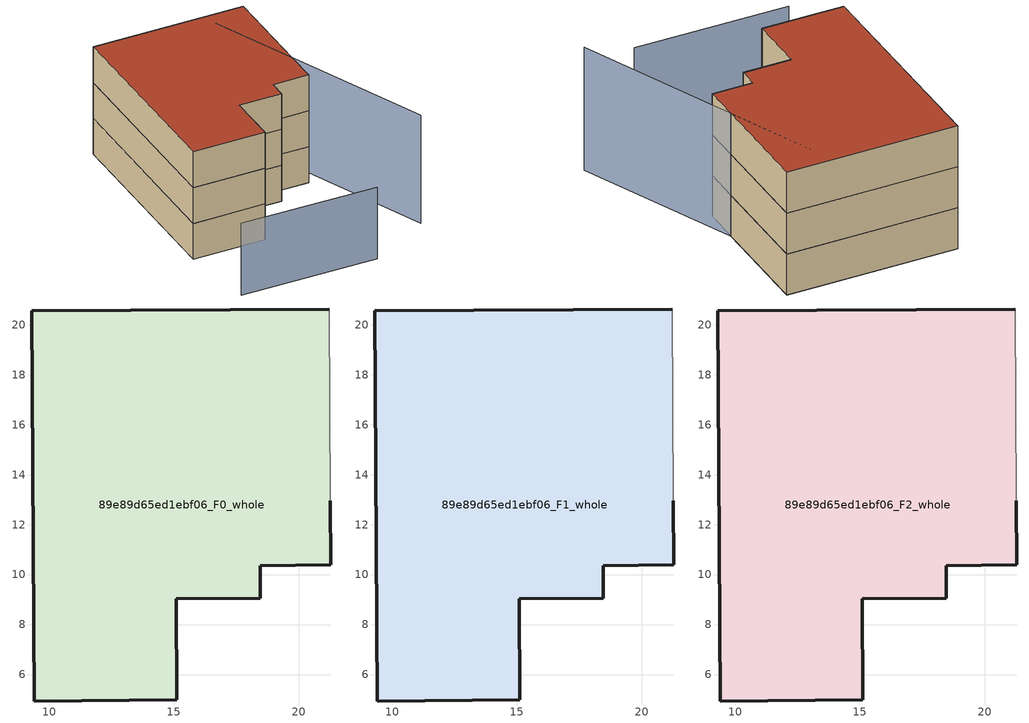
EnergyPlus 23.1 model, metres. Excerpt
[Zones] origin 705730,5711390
89e89d65ed1ebf06_F0_whole
 floor ground (EU_floor_Construction): 18.45,9.05 18.45,10.36 21.27,10.39 21.26,12.96 21.21,20.63 9.31,20.56 9.41,4.94 15.11,4.98 15.09,9.02 z0
 wall outside (EU_wall_Construction): 21.26,12.96 21.27,10.39 18.45,10.36 18.45,9.05 15.09,9.02 15.11,4.98 9.41,4.94 9.31,20.56 21.21,20.63 z0:3
 wall adiabatic (EU_wall_Construction): 21.21,20.63 21.26,12.96 z0:3
89e89d65ed1ebf06_F1_whole
 floor to 89e89d65ed1ebf06_F0_whole (EU_floor_Construction): 18.45,9.05 18.45,10.36 21.27,10.39 21.26,12.96 21.21,20.63 9.31,20.56 9.4,4.94 15.11,4.98 15.09,9.02 z3
 wall outside (EU_wall_Construction): 21.26,12.96 21.27,10.39 18.45,10.36 18.45,9.05 15.09,9.02 15.11,4.98 9.41,4.94 9.31,20.56 21.21,20.63 z3:6
 wall adiabatic (EU_wall_Construction): 21.21,20.63 21.26,12.96 z3:6
89e89d65ed1ebf06_F2_whole
 floor to 89e89d65ed1ebf06_F1_whole (EU_floor_Construction): 18.45,9.05 18.45,10.36 21.27,10.39 21.26,12.96 21.21,20.63 9.31,20.56 9.4,4.94 15.11,4.98 15.09,9.02 z6
 wall outside (EU_wall_Construction): 21.26,12.96 21.27,10.39 18.45,10.36 18.45,9.05 15.09,9.02 15.11,4.98 9.41,4.94 9.31,20.56 21.21,20.63 z6:9
 wall adiabatic (EU_wall_Construction): 21.21,20.63 21.26,12.96 z6:9
 roof outside (EU_roof_Construction): 21.21,20.63 21.26,12.96 21.27,10.39 18.45,10.36 18.45,9.05 15.09,9.02 15.11,4.98 9.41,4.94 9.31,20.56 z9
shading: 10.35,-0.8 21.07,-0.81 z0:6; 25.97,2.04 18.46,19.45 z0:9
[Building]
EU S2 Campaign: North Axis=0; Terrain=City; Solar Distribution=FullExterior
[Site:Location]
London: Latitude=51.5; Longitude=-0.5; Time Zone=0; Elevation=25
[SizingPeriod:WeatherFileDays]
AnnualSizingPeriod: Begin Month=1; Begin Day of Month=1; End Month=12; End Day of Month=31; Day of Week for Start Day=Monday; Use Weather File Daylight Saving Period=No; Use Weather File Rain and Snow Indicators=No
[MATERIAL]
EU_InternalMass_Material: Roughness=MediumRough; Thickness=0.1; Conductivity=1; Density=1800; Specific Heat=900; Thermal Absorptance=0.9; Solar Absorptance=0.7; Visible Absorptance=0.7
[MATERIAL:NOMASS] Roughness=MediumRough; Thermal Absorptance=0.9; Solar Absorptance=0.7; Visible Absorptance=0.7
Name | Thermal Resistance
EU_wall_NoMass | 1.04674
EU_roof_NoMass | 4.32442
EU_floor_NoMass | 2.04616
[CONSTRUCTION]
EU_wall_Construction: EU_wall_NoMass
EU_roof_Construction: EU_roof_NoMass
EU_floor_Construction: EU_floor_NoMass
EU_InternalMass_Construction: EU_InternalMass_Material
[ZONE] Type=1; Multiplier=1; Ceiling Height=autocalculate; Floor Area=autocalculate; Part of Total Floor Area=Yes
Name | Volume
89e89d65ed1ebf06_F0_whole | 471.157
89e89d65ed1ebf06_F1_whole; 89e89d65ed1ebf06_F2_whole | 471.156
[INTERNALMASS] Construction=EU_InternalMass_Construction; Surface Area=157.047
Name | Zone or ZoneList
89e89d65ed1ebf06_F0_whole_EU_InternalMass | 89e89d65ed1ebf06_F0_whole
89e89d65ed1ebf06_F1_whole_EU_InternalMass | 89e89d65ed1ebf06_F1_whole
89e89d65ed1ebf06_F2_whole_EU_InternalMass | 89e89d65ed1ebf06_F2_whole
[OTHEREQUIPMENT] Fuel Type=Electricity; Design Level Calculation Method=Watts/Area; Power per Zone Floor Area=1; Fraction Latent=0; Fraction Radiant=0; Fraction Lost=0; Carbon Dioxide Generation Rate=0; EndUse Subcategory=EU_Step8_InternalGains
Name | Zone or ZoneList or Space or SpaceList | Schedule
EU_Step8_InternalGain_89e89d65ed1ebf06_F0_whole_f000 | 89e89d65ed1ebf06_F0_whole | EU_Step8_GainSchedule_89e89d65ed1ebf06_F0_whole_f000
EU_Step8_InternalGain_89e89d65ed1ebf06_F1_whole_f000 | 89e89d65ed1ebf06_F1_whole | EU_Step8_GainSchedule_89e89d65ed1ebf06_F1_whole_f000
EU_Step8_InternalGain_89e89d65ed1ebf06_F2_whole_f000 | 89e89d65ed1ebf06_F2_whole | EU_Step8_GainSchedule_89e89d65ed1ebf06_F2_whole_f000
[ZONEVENTILATION:DESIGNFLOWRATE] Schedule=EU_AlwaysOn; Design Flow Rate Calculation Method=AirChanges/Hour; Air Changes per Hour=0.488719; Ventilation Type=Natural; Fan Pressure Rise=0; Fan Total Efficiency=1; Constant Term Coefficient=1; Temperature Term Coefficient=0; Velocity Term Coefficient=0; Velocity Squared Term Coefficient=0; Minimum Indoor Temperature=-100; Maximum Indoor Temperature=100; Delta Temperature=-100; Minimum Outdoor Temperature=-100; Maximum Outdoor Temperature=100; Maximum Wind Speed=40
Name | Zone or ZoneList or Space or SpaceList
EU_ConstantAir_89e89d65ed1ebf06_F0_whole | 89e89d65ed1ebf06_F0_whole
EU_ConstantAir_89e89d65ed1ebf06_F1_whole | 89e89d65ed1ebf06_F1_whole
EU_ConstantAir_89e89d65ed1ebf06_F2_whole | 89e89d65ed1ebf06_F2_whole
[HVACTEMPLATE:THERMOSTAT] Constant Heating Setpoint=20; Constant Cooling Setpoint=50
EU_HeatOnly_89e89d65ed1ebf06_F0_whole; EU_HeatOnly_89e89d65ed1ebf06_F1_whole; EU_HeatOnly_89e89d65ed1ebf06_F2_whole
[HVACTEMPLATE:ZONE:IDEALLOADSAIRSYSTEM] System Availability Schedule=EU_AlwaysOn; Maximum Heating Supply Air Temperature=50; Minimum Cooling Supply Air Temperature=13; Maximum Heating Supply Air Humidity Ratio=0.0156; Minimum Cooling Supply Air Humidity Ratio=0.0077; Heating Limit=NoLimit; Cooling Limit=NoLimit; Heating Availability Schedule=EU_AlwaysOn; Cooling Availability Schedule=EU_CoolingOff; Dehumidification Control Type=ConstantSensibleHeatRatio; Cooling Sensible Heat Ratio=0.7; Dehumidification Setpoint=60; Humidification Control Type=None; Humidification Setpoint=30; Outdoor Air Method=None; Outdoor Air Flow Rate per Person=0.00944; Outdoor Air Flow Rate per Zone Floor Area=0; Outdoor Air Flow Rate per Zone=0; Demand Controlled Ventilation Type=None; Outdoor Air Economizer Type=NoEconomizer; Heat Recovery Type=None; Sensible Heat Recovery Effectiveness=0.7; Latent Heat Recovery Effectiveness=0.65
Name | Template Thermostat
89e89d65ed1ebf06_F0_whole | EU_HeatOnly_89e89d65ed1ebf06_F0_whole
89e89d65ed1ebf06_F1_whole | EU_HeatOnly_89e89d65ed1ebf06_F1_whole
89e89d65ed1ebf06_F2_whole | EU_HeatOnly_89e89d65ed1ebf06_F2_whole
[SIZING:ZONE] Zone Cooling Design Supply Air Temperature Input Method=SupplyAirTemperature; Zone Cooling Design Supply Air Temperature=13; Zone Heating Design Supply Air Temperature Input Method=SupplyAirTemperature; Zone Heating Design Supply Air Temperature=50; Zone Cooling Design Supply Air Humidity Ratio=0.008; Zone Heating Design Supply Air Humidity Ratio=0.008; Cooling Design Air Flow Method=DesignDay; Cooling Design Air Flow Rate=0; Cooling Minimum Air Flow per Zone Floor Area=0.000762; Cooling Minimum Air Flow=0; Cooling Minimum Air Flow Fraction=0.2; Heating Design Air Flow Method=DesignDay; Heating Design Air Flow Rate=0; Heating Maximum Air Flow per Zone Floor Area=0.002032; Heating Maximum Air Flow=0.141576; Heating Maximum Air Flow Fraction=0.3; Account for Dedicated Outdoor Air System=No; Dedicated Outdoor Air System Control Strategy=NeutralSupplyAir; Dedicated Outdoor Air Low Setpoint Temperature for Design=autosize; Dedicated Outdoor Air High Setpoint Temperature for Design=autosize; Zone Load Sizing Method=Sensible Load Only No Latent Load; Zone Latent Cooling Design Supply Air Humidity Ratio Input Method=HumidityRatioDifference; Zone Cooling Design Supply Air Humidity Ratio Difference=0.005; Zone Latent Heating Design Supply Air Humidity Ratio Input Method=HumidityRatioDifference; Zone Humidification Design Supply Air Humidity Ratio Difference=0.005
89e89d65ed1ebf06_F0_whole; 89e89d65ed1ebf06_F1_whole; 89e89d65ed1ebf06_F2_whole
[SCHEDULE:CONSTANT]
Name | Hourly Value
EU_AlwaysOn | 1
EU_CoolingOff | 0
[SCHEDULE:FILE] Column Number=1; Rows to Skip at Top=0; Number of Hours of Data=8760; Column Separator=Comma; Interpolate to Timestep=No; Minutes per Item=60; Adjust Schedule for Daylight Savings=Yes
Name | File
EU_Step8_GainSchedule_89e89d65ed1ebf06_F0_whole_f000 | ../../schedules/89e89d65ed1ebf06/89e89d65ed1ebf06_F0_whole_f000_gain.csv
EU_Step8_GainSchedule_89e89d65ed1ebf06_F1_whole_f000 | ../../schedules/89e89d65ed1ebf06/89e89d65ed1ebf06_F1_whole_f000_gain.csv
EU_Step8_GainSchedule_89e89d65ed1ebf06_F2_whole_f000 | ../../schedules/89e89d65ed1ebf06/89e89d65ed1ebf06_F2_whole_f000_gain.csv
